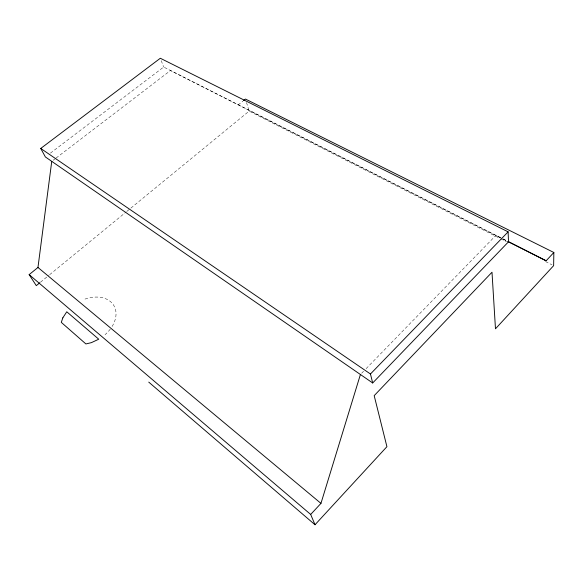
<?xml version="1.0" encoding="UTF-8"?>
<svg xmlns="http://www.w3.org/2000/svg" width="583" height="583" viewBox="0 0 583 583"><rect width="100%" height="100%" fill="white"/><g stroke="black" fill="none" stroke-linecap="round" stroke-linejoin="round"><path stroke-width="0.44" stroke-dasharray="2.92 2.19" d="M361.686 373.207L363.581 371.254M366.117 368.653L495.871 235.401L502.357 238.68M40.519 282.187L48.95 275.278M49.65 274.702L126.212 211.921M126.919 211.345L249.138 111.12L500.046 238.454M56.07 158.051L170.513 70.521L238.33 104.823L242.856 101.151M53.191 160.252L55.349 158.598M50.437 153.125L163.663 67.045L502.189 238.607M503.165 239.088L507.225 241.136M238.33 104.823L502.276 238.571M503.085 238.986L507.152 241.041M502.983 239.008L508.507 241.807M500.855 238.87L506.54 241.756M545.513 261.534L552.014 264.828M161.236 60.647L163.663 67.045M246.5 102.499L249.138 111.12M84.994 299.079A29.893 21.192 -31 0 1 111.703 302.73A29.893 21.192 -31 0 1 111.863 326.852M110.289 329.111A29.893 21.192 -31 0 1 105.042 334.7"/><path stroke-width="0.87" d="M243.505 100.626L245.443 99.052L553.85 252.483L553.631 265.659L495.477 328.805L492.001 272.225L374.184 395.653L386.923 446.673L315.017 524.751L148.745 382.113M39.819 282.762L36.306 285.648L29.15 274.629L37.968 267.466L51.749 161.353M315.017 524.751L310.688 514.446L320.956 503.377L360.418 374.505M508.033 241.544L546.133 260.798L553.85 252.483M372.683 382.973L508.507 241.807L508.121 231.845L160.325 58.249L40.737 148.454L45.387 156.958L372.683 382.973L370.46 373.995L40.737 148.454M370.46 373.995L508.121 231.845M507.961 241.449L546.133 260.798M37.968 267.466L320.956 503.377M29.15 274.629L310.688 514.446M62.84 317.83L61.288 322.37L85.905 343.941L91.385 342.644L98.746 339.211L66.761 311.774L62.84 317.83"/></g></svg>
